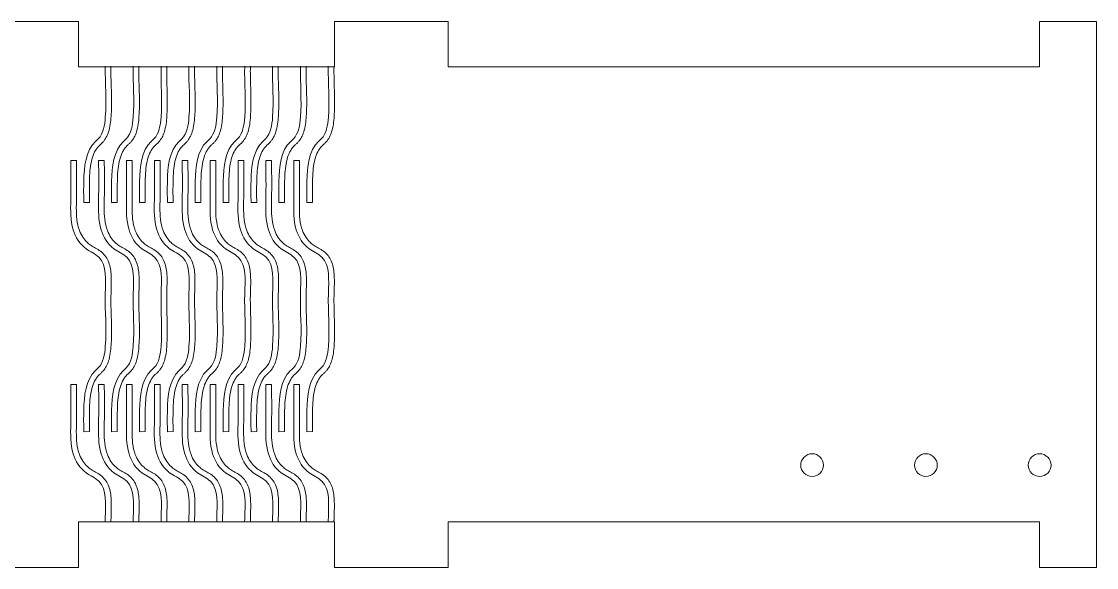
# Model space of a CAD drawing. Header units: inches. Extents: x -2 to 494, y -173 to 113.
# Drawn here: x 255.1 to 349.6, y -172.8 to -124.8 of the extents above; entities that cross this region are included whole.
import ezdxf

# ---------------------------------------------------------------- set-up
doc = ezdxf.new("R2010")
doc.units = ezdxf.units.IN
doc.header["$MEASUREMENT"] = 0
doc.layers.add('Construcion', color=3, linetype='Continuous', lineweight=0, plot=False)
doc.layers.add('Cut', color=7, linetype='Continuous', lineweight=5)

# ---------------------------------------------------------------- blocks, each defined once
blk = doc.blocks.new('*U9')
at = {"layer": 'Construcion', "extrusion": (6.45807e-33, -1.22465e-16, -1)}
for p, q in [((-1.265, 11.694), (-1.765, 11.691)), ((-0.119, 8.006), (-0.619, 8)), ((-1.265, -7.996), (-1.765, -8)), ((-0.619, -12.142), (-0.119, -12.136))]:
    blk.add_line(p, q, dxfattribs=at)
at = {"layer": 'Construcion'}
for points, knots in [([(1.273, 20), (1.244, 18.389), (1.467, 16.473), (1.097, 13.96), (-0.458, 12.676), (-0.65, 10.425), (-0.627, 8.616), (-0.619, 8)], [12.832395, 12.832395, 12.832395, 12.832395, 17.338623, 19.333692, 19.660944, 23.312399, 25.196188, 25.196188, 25.196188, 25.196188]), ([(1.774, 20), (1.773, 19.975), (1.773, 19.951), (1.768, 19.67), (1.769, 19.42), (1.779, 18.682), (1.797, 18.206), (1.819, 17.401), (1.825, 17.073), (1.823, 16.425), (1.815, 16.105), (1.783, 15.551), (1.767, 15.323), (1.711, 14.847), (1.671, 14.601), (1.557, 14.186), (1.497, 14.014), (1.349, 13.706), (1.267, 13.569), (1.119, 13.377), (1.066, 13.315), (0.935, 13.182), (0.867, 13.123), (0.767, 13.033), (0.732, 12.999), (0.661, 12.926), (0.627, 12.887), (0.529, 12.768), (0.47, 12.684), (0.307, 12.412), (0.219, 12.208), (-0.007, 11.497), (-0.074, 10.921), (-0.117, 10.036), (-0.123, 9.733), (-0.129, 9.143), (-0.128, 8.853), (-0.124, 8.379), (-0.121, 8.193), (-0.119, 8.006)], [12.823767, 12.823767, 12.823767, 12.823767, 12.893819, 12.893819, 13.630796, 13.630796, 15.10475, 15.10475, 16.105507, 16.105507, 17.047348, 17.047348, 17.684508, 17.684508, 18.321667, 18.321667, 18.770987, 18.770987, 19.150835, 19.150835, 19.336083, 19.336083, 19.574679, 19.574679, 19.770692, 19.770692, 19.966704, 19.966704, 20.358729, 20.358729, 21.14278, 21.14278, 22.857646, 22.857646, 23.741822, 23.741822, 24.625999, 24.625999, 25.196188, 25.196188, 25.196188, 25.196188]), ([(-1.265, 11.694), (-1.261, 11.181), (-1.258, 10.666), (-1.255, 9.667), (-1.255, 9.182), (-1.263, 8.322), (-1.272, 7.946), (-1.273, 7.222), (-1.264, 6.871), (-1.185, 6.185), (-1.113, 5.853), (-0.908, 5.323), (-0.804, 5.117), (-0.568, 4.764), (-0.44, 4.613), (-0.201, 4.394), (-0.1, 4.318), (0.14, 4.165), (0.276, 4.088), (0.56, 3.922), (0.707, 3.834), (0.994, 3.618), (1.135, 3.485), (1.361, 3.196), (1.451, 3.039), (1.681, 2.516), (1.75, 2.13), (1.813, 1.354), (1.807, 0.962), (1.787, 0.307), (1.776, 0.041), (1.768, -0.472), (1.769, -0.722), (1.779, -1.46), (1.797, -1.936), (1.819, -2.741), (1.825, -3.069), (1.823, -3.717), (1.815, -4.037), (1.783, -4.591), (1.767, -4.819), (1.711, -5.295), (1.671, -5.54), (1.557, -5.956), (1.497, -6.128), (1.349, -6.435), (1.267, -6.573), (1.119, -6.765), (1.066, -6.827), (0.935, -6.96), (0.867, -7.019), (0.767, -7.109), (0.732, -7.142), (0.661, -7.216), (0.627, -7.255), (0.529, -7.373), (0.47, -7.458), (0.307, -7.73), (0.219, -7.934), (-0.007, -8.645), (-0.074, -9.221), (-0.117, -10.106), (-0.123, -10.409), (-0.129, -10.999), (-0.128, -11.288), (-0.124, -11.763), (-0.121, -11.949), (-0.119, -12.136)], [0, 0, 0, 0, 1.547793, 1.547793, 2.995274, 2.995274, 4.099185, 4.099185, 5.203095, 5.203095, 6.354633, 6.354633, 7.134055, 7.134055, 7.83333, 7.83333, 8.306918, 8.306918, 8.780506, 8.780506, 9.241156, 9.241156, 9.691981, 9.691981, 10.142805, 10.142805, 11.149824, 11.149824, 12.156842, 12.156842, 12.893819, 12.893819, 13.630796, 13.630796, 15.10475, 15.10475, 16.105507, 16.105507, 17.047348, 17.047348, 17.684508, 17.684508, 18.321667, 18.321667, 18.770987, 18.770987, 19.150835, 19.150835, 19.336083, 19.336083, 19.574679, 19.574679, 19.770692, 19.770692, 19.966704, 19.966704, 20.358729, 20.358729, 21.14278, 21.14278, 22.857646, 22.857646, 23.741822, 23.741822, 24.625999, 24.625999, 25.196188, 25.196188, 25.196188, 25.196188]), ([(-1.765, -8), (-1.757, -9.153), (-1.742, -11.176), (-1.825, -13.928), (-0.724, -15.759), (1.492, -16.638), (1.294, -18.636), (1.272, -19.898), (1.271, -20)], [0, 0, 0, 0, 3.474526, 6.096045, 8.10535, 9.454454, 12.700753, 12.989455, 12.989455, 12.989455, 12.989455]), ([(-1.265, -7.996), (-1.261, -8.51), (-1.258, -9.024), (-1.255, -10.024), (-1.255, -10.509), (-1.263, -11.368), (-1.272, -11.744), (-1.273, -12.469), (-1.264, -12.82), (-1.185, -13.505), (-1.113, -13.837), (-0.908, -14.368), (-0.804, -14.573), (-0.568, -14.926), (-0.44, -15.077), (-0.201, -15.296), (-0.1, -15.372), (0.14, -15.526), (0.276, -15.603), (0.56, -15.768), (0.707, -15.856), (0.994, -16.072), (1.135, -16.205), (1.361, -16.495), (1.451, -16.651), (1.681, -17.175), (1.75, -17.561), (1.813, -18.336), (1.807, -18.728), (1.787, -19.384), (1.776, -19.65), (1.772, -19.937), (1.771, -19.969), (1.771, -20)], [0, 0, 0, 0, 1.547793, 1.547793, 2.995274, 2.995274, 4.099185, 4.099185, 5.203095, 5.203095, 6.354633, 6.354633, 7.134055, 7.134055, 7.83333, 7.83333, 8.306918, 8.306918, 8.780506, 8.780506, 9.241156, 9.241156, 9.691981, 9.691981, 10.142805, 10.142805, 11.149824, 11.149824, 12.156842, 12.156842, 12.893819, 12.893819, 12.984256, 12.984256, 12.984256, 12.984256])]:
    blk.add_open_spline(points, degree=3, knots=knots, dxfattribs=at)
blk.add_spline([(-1.765, 11.691), (-1.765, 8.216), (-1.543, 5.604), (-0.421, 3.937), (0.706, 3.196), (1.277, 0), (1.277, -4.638), (0.653, -6.533), (0.413, -6.756), (-0.619, -10.258), (-0.619, -12.142)], degree=3, dxfattribs=at)
blk = doc.blocks.new('*U10')
at = {"layer": 'Cut', "color": 0, "linetype": 'ByBlock', "lineweight": -2, "transparency": 16777216}
for p in [(0, 0), (2.451, 0), (4.902, 0), (7.353, 0), (9.804, 0), (12.255, 0), (14.706, 0), (17.158, 0), (19.609, 0)]:
    blk.add_blockref('*U9', p, dxfattribs=at)

msp = doc.modelspace()

# ---------------------------------------------------------------- linework, layer by layer
at = {"layer": 'Cut', "lineweight": 5}
for p, q in [((250.144, -124.819), (260.144, -124.819)), ((260.144, -124.819), (260.144, -128.819)), ((282.642, -124.819), (292.642, -124.819)), ((292.642, -124.819), (292.642, -128.819)), ((344.642, -124.819), (349.642, -124.819)), ((344.642, -128.819), (344.642, -124.819)), ((344.642, -124.819), (344.642, -124.819)), ((349.642, -128.819), (349.642, -124.819)), ((292.642, -128.819), (344.642, -128.819)), ((349.642, -128.819), (349.642, -168.819)), ((292.642, -168.819), (292.642, -172.819)), ((344.642, -168.819), (292.642, -168.819)), ((344.642, -168.819), (344.642, -172.819)), ((349.642, -168.819), (349.642, -172.819)), ((250.144, -172.819), (260.144, -172.819)), ((282.642, -172.819), (292.642, -172.819)), ((349.642, -172.819), (344.642, -172.819))]:
    msp.add_line(p, q, dxfattribs=at)
at = {"layer": 'Cut', "extrusion": (6.45807e-33, -1.22465e-16, -1)}
for p, q in [((282.642, -124.819), (282.642, -128.819)), ((260.144, -128.819), (282.642, -128.819)), ((260.144, -168.819), (282.642, -168.819)), ((260.144, -168.819), (260.144, -172.819)), ((282.642, -168.819), (282.642, -172.819))]:
    msp.add_line(p, q, dxfattribs=at)
at = {"layer": 'Cut', "lineweight": 5}
for centre in [(324.642, -163.819), (334.642, -163.819), (344.642, -163.819)]:
    msp.add_circle(centre, 1, dxfattribs=at)

# ---------------------------------------------------------------- block references
at = {"layer": 'Cut'}
msp.add_blockref('*U10', (261.226, -148.741), dxfattribs=at)

doc.saveas('drawing.dxf')
